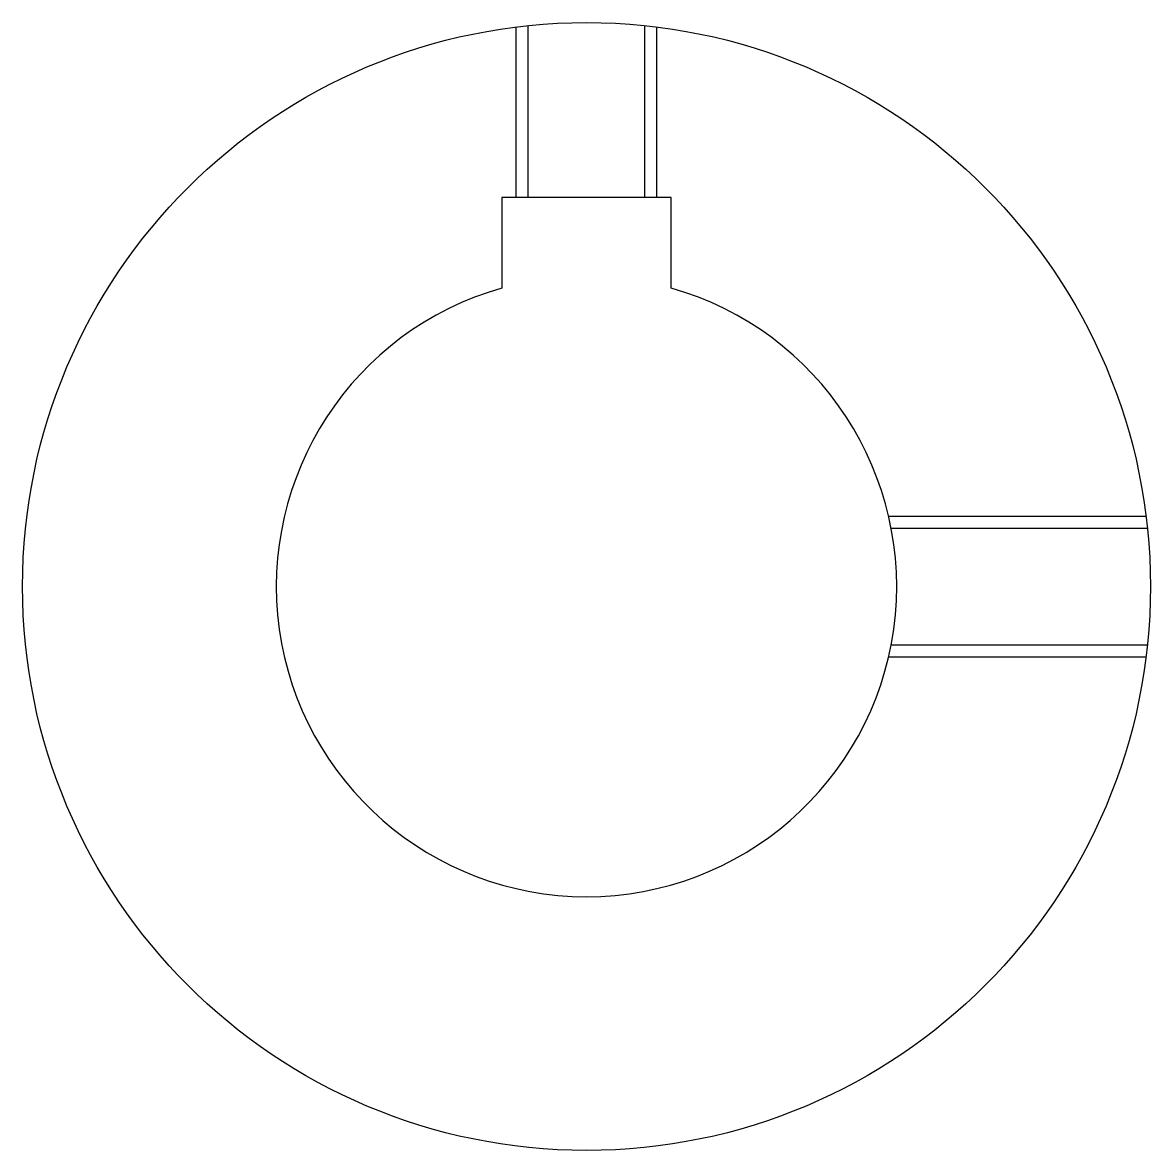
# Model space of a CAD drawing. Header units: metres. Extents: x 123 to 288, y 62 to 185.
# Drawn here: x 248 to 288, y 103.75 to 143.75 of the extents above.
import ezdxf

# ---------------------------------------------------------------- set-up
doc = ezdxf.new("R2010")
doc.units = ezdxf.units.M

msp = doc.modelspace()

# ---------------------------------------------------------------- linework, layer by layer
at = {"color": 4}
for points in [[(265.934998, 137.550003), (265.934998, 143.643112)], [(270.065002, 137.550003), (270.065002, 143.643112)], [(265.5, 137.550003), (265.5, 143.59314)], [(270.5, 137.550003), (270.5, 143.59314)], [(271, 134.333008), (271, 137.550003), (265, 137.550003), (265, 134.333008)], [(278.712158, 126.25), (287.84314, 126.25)], [(278.804443, 125.815002), (287.893127, 125.815002)], [(278.804443, 121.684998), (287.893127, 121.684998)], [(278.712158, 121.25), (287.84314, 121.25)]]:
    msp.add_lwpolyline(points, dxfattribs=at)
msp.add_circle((268, 123.75), 20, dxfattribs=at)
msp.add_arc((268, 123.75), 11, 105.8266209, 74.1733791, dxfattribs=at)

doc.saveas('drawing.dxf')
